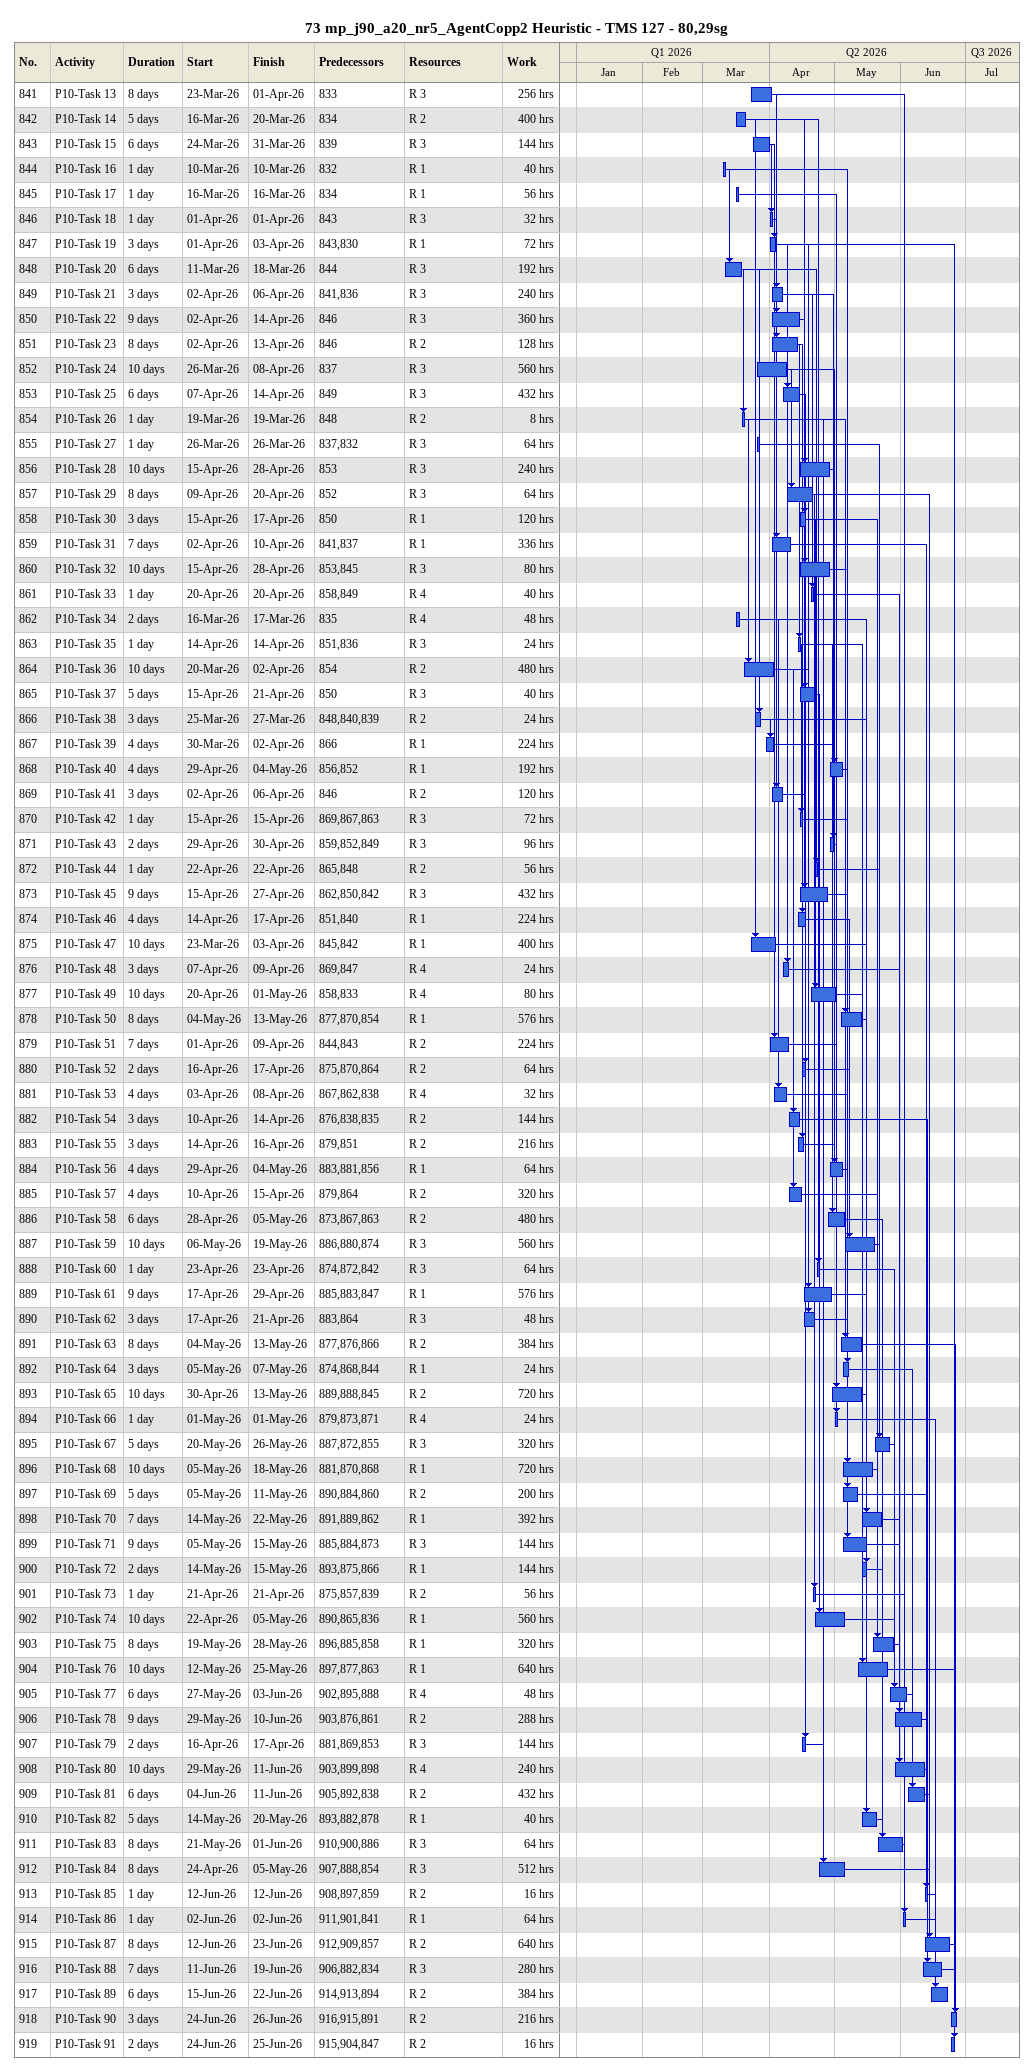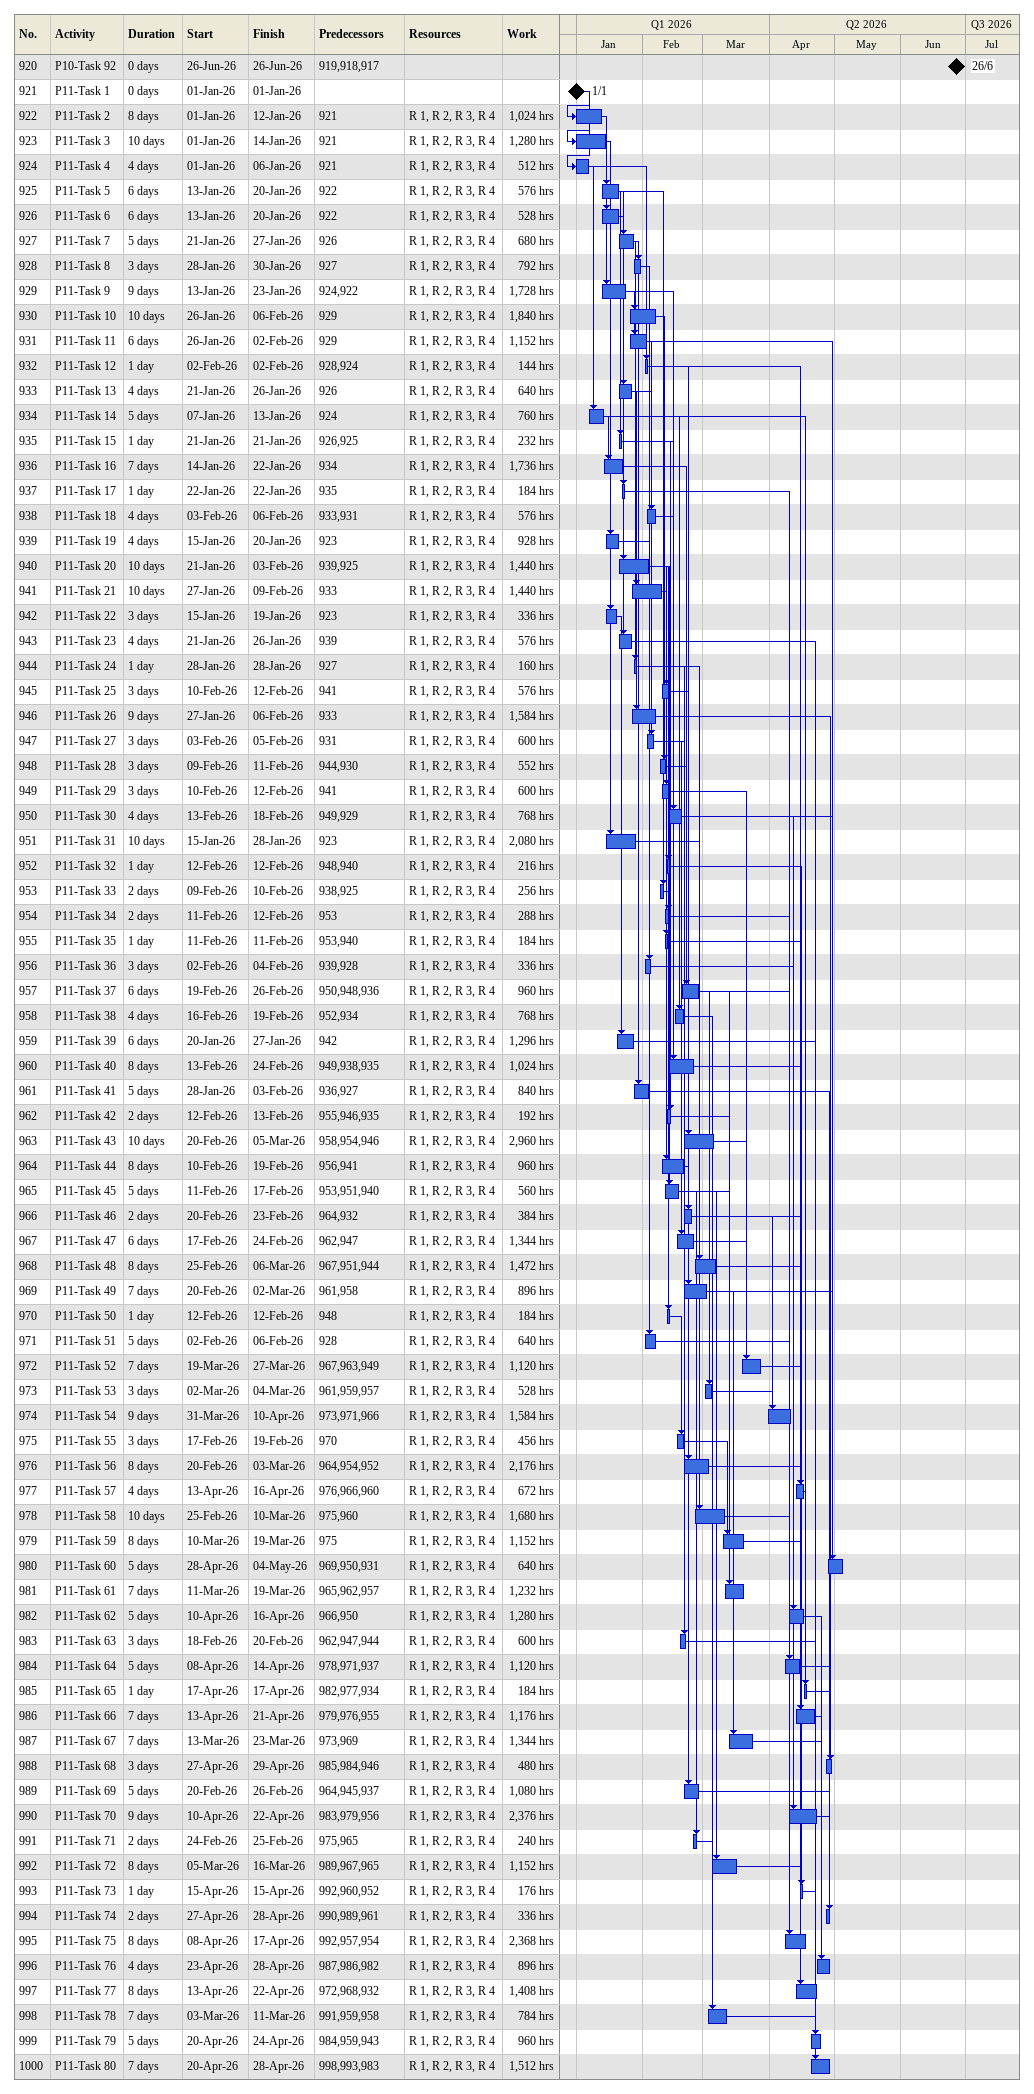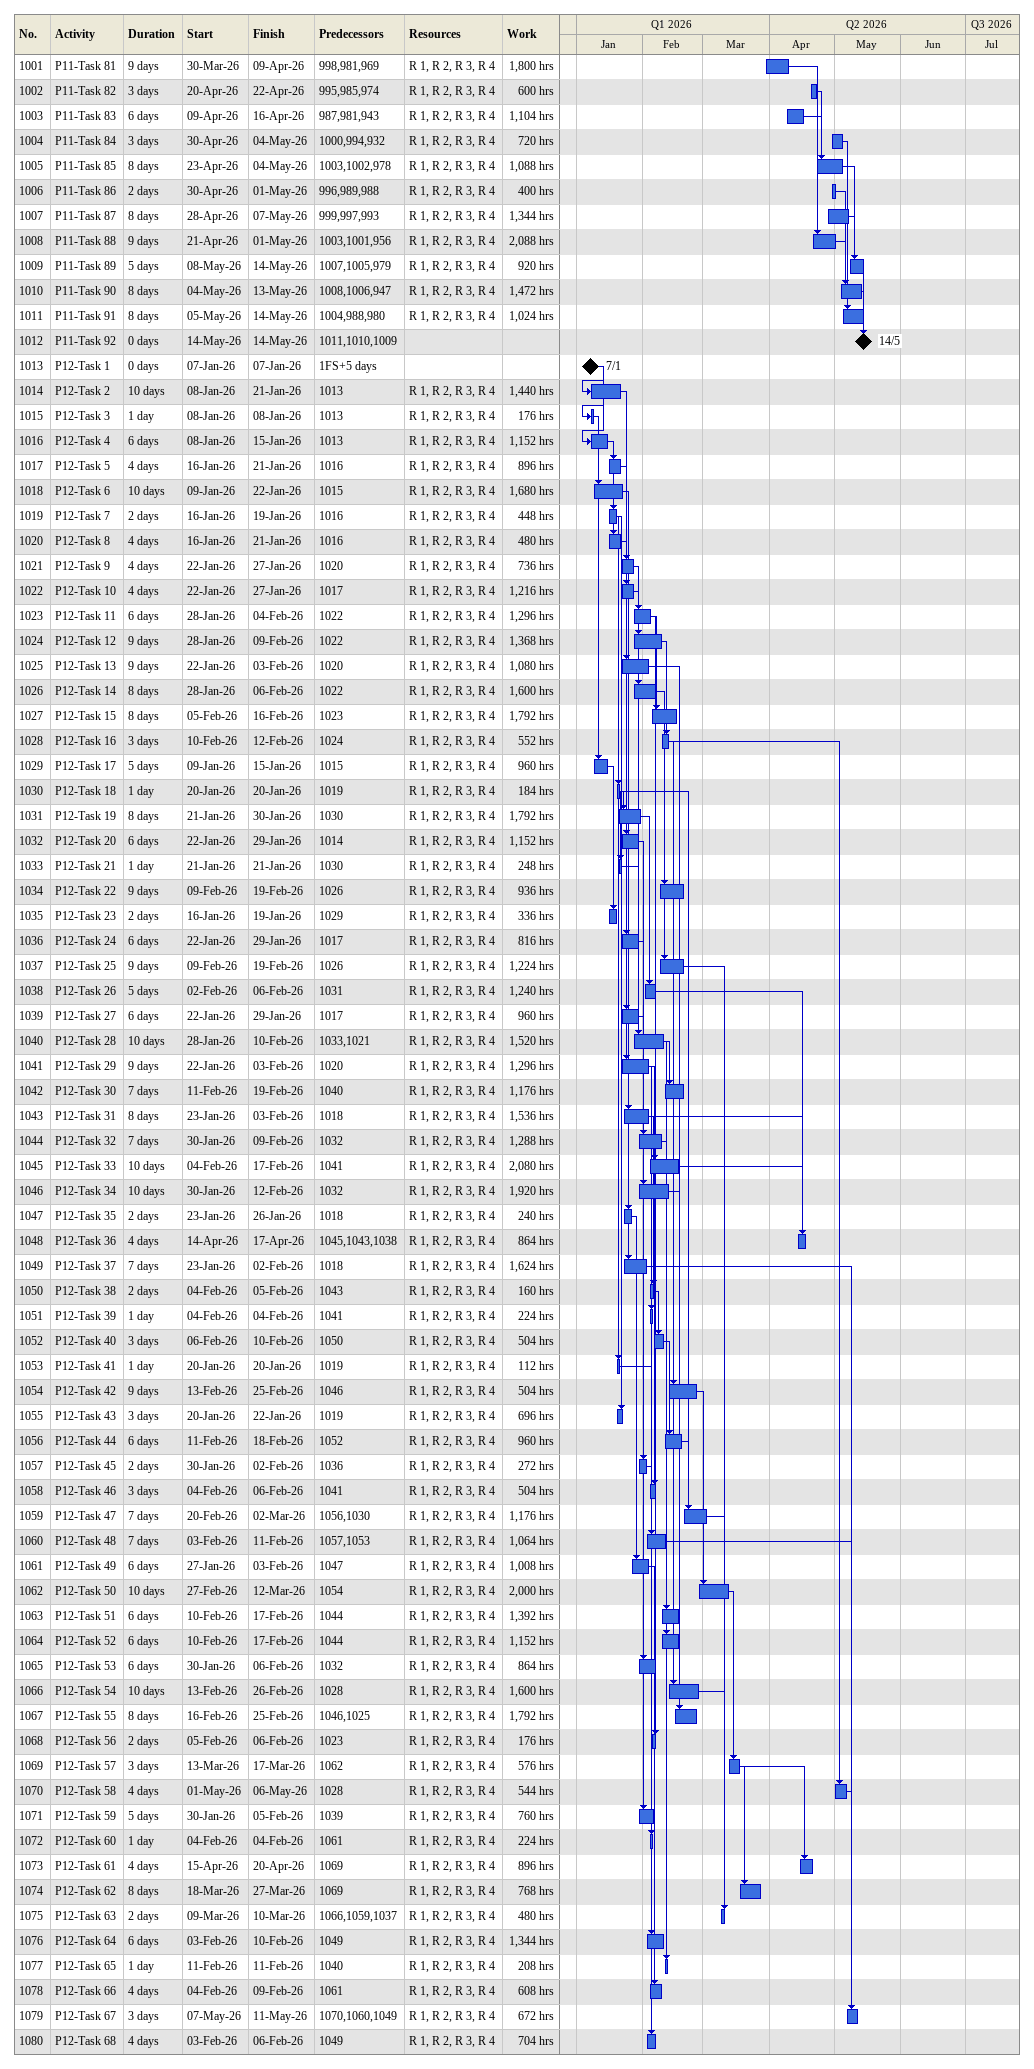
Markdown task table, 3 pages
73 mp_j90_a20_nr5_AgentCopp2 Heuristic - TMS 127 - 80,29sg

| ID | Task | Duration | Start | Finish | Predecessors | Resources | Work (h) |
|---|---|---|---|---|---|---|---|
| 841 | P10-Task 13 | 8d | 2026-03-23 | 2026-04-01 | 833 | R 3 | 256 |
| 842 | P10-Task 14 | 5d | 2026-03-16 | 2026-03-20 | 834 | R 2 | 400 |
| 843 | P10-Task 15 | 6d | 2026-03-24 | 2026-03-31 | 839 | R 3 | 144 |
| 844 | P10-Task 16 | 1d | 2026-03-10 | 2026-03-10 | 832 | R 1 | 40 |
| 845 | P10-Task 17 | 1d | 2026-03-16 | 2026-03-16 | 834 | R 1 | 56 |
| 846 | P10-Task 18 | 1d | 2026-04-01 | 2026-04-01 | 843 | R 3 | 32 |
| 847 | P10-Task 19 | 3d | 2026-04-01 | 2026-04-03 | 843, 830 | R 1 | 72 |
| 848 | P10-Task 20 | 6d | 2026-03-11 | 2026-03-18 | 844 | R 3 | 192 |
| 849 | P10-Task 21 | 3d | 2026-04-02 | 2026-04-06 | 841, 836 | R 3 | 240 |
| 850 | P10-Task 22 | 9d | 2026-04-02 | 2026-04-14 | 846 | R 3 | 360 |
| 851 | P10-Task 23 | 8d | 2026-04-02 | 2026-04-13 | 846 | R 2 | 128 |
| 852 | P10-Task 24 | 10d | 2026-03-26 | 2026-04-08 | 837 | R 3 | 560 |
| 853 | P10-Task 25 | 6d | 2026-04-07 | 2026-04-14 | 849 | R 3 | 432 |
| 854 | P10-Task 26 | 1d | 2026-03-19 | 2026-03-19 | 848 | R 2 | 8 |
| 855 | P10-Task 27 | 1d | 2026-03-26 | 2026-03-26 | 837, 832 | R 3 | 64 |
| 856 | P10-Task 28 | 10d | 2026-04-15 | 2026-04-28 | 853 | R 3 | 240 |
| 857 | P10-Task 29 | 8d | 2026-04-09 | 2026-04-20 | 852 | R 3 | 64 |
| 858 | P10-Task 30 | 3d | 2026-04-15 | 2026-04-17 | 850 | R 1 | 120 |
| 859 | P10-Task 31 | 7d | 2026-04-02 | 2026-04-10 | 841, 837 | R 1 | 336 |
| 860 | P10-Task 32 | 10d | 2026-04-15 | 2026-04-28 | 853, 845 | R 3 | 80 |
| 861 | P10-Task 33 | 1d | 2026-04-20 | 2026-04-20 | 858, 849 | R 4 | 40 |
| 862 | P10-Task 34 | 2d | 2026-03-16 | 2026-03-17 | 835 | R 4 | 48 |
| 863 | P10-Task 35 | 1d | 2026-04-14 | 2026-04-14 | 851, 836 | R 3 | 24 |
| 864 | P10-Task 36 | 10d | 2026-03-20 | 2026-04-02 | 854 | R 2 | 480 |
| 865 | P10-Task 37 | 5d | 2026-04-15 | 2026-04-21 | 850 | R 3 | 40 |
| 866 | P10-Task 38 | 3d | 2026-03-25 | 2026-03-27 | 848, 840, 839 | R 2 | 24 |
| 867 | P10-Task 39 | 4d | 2026-03-30 | 2026-04-02 | 866 | R 1 | 224 |
| 868 | P10-Task 40 | 4d | 2026-04-29 | 2026-05-04 | 856, 852 | R 1 | 192 |
| 869 | P10-Task 41 | 3d | 2026-04-02 | 2026-04-06 | 846 | R 2 | 120 |
| 870 | P10-Task 42 | 1d | 2026-04-15 | 2026-04-15 | 869, 867, 863 | R 3 | 72 |
| 871 | P10-Task 43 | 2d | 2026-04-29 | 2026-04-30 | 859, 852, 849 | R 3 | 96 |
| 872 | P10-Task 44 | 1d | 2026-04-22 | 2026-04-22 | 865, 848 | R 2 | 56 |
| 873 | P10-Task 45 | 9d | 2026-04-15 | 2026-04-27 | 862, 850, 842 | R 3 | 432 |
| 874 | P10-Task 46 | 4d | 2026-04-14 | 2026-04-17 | 851, 840 | R 1 | 224 |
| 875 | P10-Task 47 | 10d | 2026-03-23 | 2026-04-03 | 845, 842 | R 1 | 400 |
| 876 | P10-Task 48 | 3d | 2026-04-07 | 2026-04-09 | 869, 847 | R 4 | 24 |
| 877 | P10-Task 49 | 10d | 2026-04-20 | 2026-05-01 | 858, 833 | R 4 | 80 |
| 878 | P10-Task 50 | 8d | 2026-05-04 | 2026-05-13 | 877, 870, 854 | R 1 | 576 |
| 879 | P10-Task 51 | 7d | 2026-04-01 | 2026-04-09 | 844, 843 | R 2 | 224 |
| 880 | P10-Task 52 | 2d | 2026-04-16 | 2026-04-17 | 875, 870, 864 | R 2 | 64 |
| 881 | P10-Task 53 | 4d | 2026-04-03 | 2026-04-08 | 867, 862, 838 | R 4 | 32 |
| 882 | P10-Task 54 | 3d | 2026-04-10 | 2026-04-14 | 876, 838, 835 | R 2 | 144 |
| 883 | P10-Task 55 | 3d | 2026-04-14 | 2026-04-16 | 879, 851 | R 2 | 216 |
| 884 | P10-Task 56 | 4d | 2026-04-29 | 2026-05-04 | 883, 881, 856 | R 1 | 64 |
| 885 | P10-Task 57 | 4d | 2026-04-10 | 2026-04-15 | 879, 864 | R 2 | 320 |
| 886 | P10-Task 58 | 6d | 2026-04-28 | 2026-05-05 | 873, 867, 863 | R 2 | 480 |
| 887 | P10-Task 59 | 10d | 2026-05-06 | 2026-05-19 | 886, 880, 874 | R 3 | 560 |
| 888 | P10-Task 60 | 1d | 2026-04-23 | 2026-04-23 | 874, 872, 842 | R 3 | 64 |
| 889 | P10-Task 61 | 9d | 2026-04-17 | 2026-04-29 | 885, 883, 847 | R 1 | 576 |
| 890 | P10-Task 62 | 3d | 2026-04-17 | 2026-04-21 | 883, 864 | R 3 | 48 |
| 891 | P10-Task 63 | 8d | 2026-05-04 | 2026-05-13 | 877, 876, 866 | R 2 | 384 |
| 892 | P10-Task 64 | 3d | 2026-05-05 | 2026-05-07 | 874, 868, 844 | R 1 | 24 |
| 893 | P10-Task 65 | 10d | 2026-04-30 | 2026-05-13 | 889, 888, 845 | R 2 | 720 |
| 894 | P10-Task 66 | 1d | 2026-05-01 | 2026-05-01 | 879, 873, 871 | R 4 | 24 |
| 895 | P10-Task 67 | 5d | 2026-05-20 | 2026-05-26 | 887, 872, 855 | R 3 | 320 |
| 896 | P10-Task 68 | 10d | 2026-05-05 | 2026-05-18 | 881, 870, 868 | R 1 | 720 |
| 897 | P10-Task 69 | 5d | 2026-05-05 | 2026-05-11 | 890, 884, 860 | R 2 | 200 |
| 898 | P10-Task 70 | 7d | 2026-05-14 | 2026-05-22 | 891, 889, 862 | R 1 | 392 |
| 899 | P10-Task 71 | 9d | 2026-05-05 | 2026-05-15 | 885, 884, 873 | R 3 | 144 |
| 900 | P10-Task 72 | 2d | 2026-05-14 | 2026-05-15 | 893, 875, 866 | R 1 | 144 |
| 901 | P10-Task 73 | 1d | 2026-04-21 | 2026-04-21 | 875, 857, 839 | R 2 | 56 |
| 902 | P10-Task 74 | 10d | 2026-04-22 | 2026-05-05 | 890, 865, 836 | R 1 | 560 |
| 903 | P10-Task 75 | 8d | 2026-05-19 | 2026-05-28 | 896, 885, 858 | R 1 | 320 |
| 904 | P10-Task 76 | 10d | 2026-05-12 | 2026-05-25 | 897, 877, 863 | R 1 | 640 |
| 905 | P10-Task 77 | 6d | 2026-05-27 | 2026-06-03 | 902, 895, 888 | R 4 | 48 |
| 906 | P10-Task 78 | 9d | 2026-05-29 | 2026-06-10 | 903, 876, 861 | R 2 | 288 |
| 907 | P10-Task 79 | 2d | 2026-04-16 | 2026-04-17 | 881, 869, 853 | R 3 | 144 |
| 908 | P10-Task 80 | 10d | 2026-05-29 | 2026-06-11 | 903, 899, 898 | R 4 | 240 |
| 909 | P10-Task 81 | 6d | 2026-06-04 | 2026-06-11 | 905, 892, 838 | R 2 | 432 |
| 910 | P10-Task 82 | 5d | 2026-05-14 | 2026-05-20 | 893, 882, 878 | R 1 | 40 |
| 911 | P10-Task 83 | 8d | 2026-05-21 | 2026-06-01 | 910, 900, 886 | R 3 | 64 |
| 912 | P10-Task 84 | 8d | 2026-04-24 | 2026-05-05 | 907, 888, 854 | R 3 | 512 |
| 913 | P10-Task 85 | 1d | 2026-06-12 | 2026-06-12 | 908, 897, 859 | R 2 | 16 |
| 914 | P10-Task 86 | 1d | 2026-06-02 | 2026-06-02 | 911, 901, 841 | R 1 | 64 |
| 915 | P10-Task 87 | 8d | 2026-06-12 | 2026-06-23 | 912, 909, 857 | R 2 | 640 |
| 916 | P10-Task 88 | 7d | 2026-06-11 | 2026-06-19 | 906, 882, 834 | R 3 | 280 |
| 917 | P10-Task 89 | 6d | 2026-06-15 | 2026-06-22 | 914, 913, 894 | R 2 | 384 |
| 918 | P10-Task 90 | 3d | 2026-06-24 | 2026-06-26 | 916, 915, 891 | R 2 | 216 |
| 919 | P10-Task 91 | 2d | 2026-06-24 | 2026-06-25 | 915, 904, 847 | R 2 | 16 |
| 920 | P10-Task 92 | 0d | 2026-06-26 | 2026-06-26 | 919, 918, 917 |  |  |
| 921 | P11-Task 1 | 0d | 2026-01-01 | 2026-01-01 |  |  |  |
| 922 | P11-Task 2 | 8d | 2026-01-01 | 2026-01-12 | 921 | R 1, R 2, R 3, R 4 | 1024 |
| 923 | P11-Task 3 | 10d | 2026-01-01 | 2026-01-14 | 921 | R 1, R 2, R 3, R 4 | 1280 |
| 924 | P11-Task 4 | 4d | 2026-01-01 | 2026-01-06 | 921 | R 1, R 2, R 3, R 4 | 512 |
| 925 | P11-Task 5 | 6d | 2026-01-13 | 2026-01-20 | 922 | R 1, R 2, R 3, R 4 | 576 |
| 926 | P11-Task 6 | 6d | 2026-01-13 | 2026-01-20 | 922 | R 1, R 2, R 3, R 4 | 528 |
| 927 | P11-Task 7 | 5d | 2026-01-21 | 2026-01-27 | 926 | R 1, R 2, R 3, R 4 | 680 |
| 928 | P11-Task 8 | 3d | 2026-01-28 | 2026-01-30 | 927 | R 1, R 2, R 3, R 4 | 792 |
| 929 | P11-Task 9 | 9d | 2026-01-13 | 2026-01-23 | 924, 922 | R 1, R 2, R 3, R 4 | 1728 |
| 930 | P11-Task 10 | 10d | 2026-01-26 | 2026-02-06 | 929 | R 1, R 2, R 3, R 4 | 1840 |
| 931 | P11-Task 11 | 6d | 2026-01-26 | 2026-02-02 | 929 | R 1, R 2, R 3, R 4 | 1152 |
| 932 | P11-Task 12 | 1d | 2026-02-02 | 2026-02-02 | 928, 924 | R 1, R 2, R 3, R 4 | 144 |
| 933 | P11-Task 13 | 4d | 2026-01-21 | 2026-01-26 | 926 | R 1, R 2, R 3, R 4 | 640 |
| 934 | P11-Task 14 | 5d | 2026-01-07 | 2026-01-13 | 924 | R 1, R 2, R 3, R 4 | 760 |
| 935 | P11-Task 15 | 1d | 2026-01-21 | 2026-01-21 | 926, 925 | R 1, R 2, R 3, R 4 | 232 |
| 936 | P11-Task 16 | 7d | 2026-01-14 | 2026-01-22 | 934 | R 1, R 2, R 3, R 4 | 1736 |
| 937 | P11-Task 17 | 1d | 2026-01-22 | 2026-01-22 | 935 | R 1, R 2, R 3, R 4 | 184 |
| 938 | P11-Task 18 | 4d | 2026-02-03 | 2026-02-06 | 933, 931 | R 1, R 2, R 3, R 4 | 576 |
| 939 | P11-Task 19 | 4d | 2026-01-15 | 2026-01-20 | 923 | R 1, R 2, R 3, R 4 | 928 |
| 940 | P11-Task 20 | 10d | 2026-01-21 | 2026-02-03 | 939, 925 | R 1, R 2, R 3, R 4 | 1440 |
| 941 | P11-Task 21 | 10d | 2026-01-27 | 2026-02-09 | 933 | R 1, R 2, R 3, R 4 | 1440 |
| 942 | P11-Task 22 | 3d | 2026-01-15 | 2026-01-19 | 923 | R 1, R 2, R 3, R 4 | 336 |
| 943 | P11-Task 23 | 4d | 2026-01-21 | 2026-01-26 | 939 | R 1, R 2, R 3, R 4 | 576 |
| 944 | P11-Task 24 | 1d | 2026-01-28 | 2026-01-28 | 927 | R 1, R 2, R 3, R 4 | 160 |
| 945 | P11-Task 25 | 3d | 2026-02-10 | 2026-02-12 | 941 | R 1, R 2, R 3, R 4 | 576 |
| 946 | P11-Task 26 | 9d | 2026-01-27 | 2026-02-06 | 933 | R 1, R 2, R 3, R 4 | 1584 |
| 947 | P11-Task 27 | 3d | 2026-02-03 | 2026-02-05 | 931 | R 1, R 2, R 3, R 4 | 600 |
| 948 | P11-Task 28 | 3d | 2026-02-09 | 2026-02-11 | 944, 930 | R 1, R 2, R 3, R 4 | 552 |
| 949 | P11-Task 29 | 3d | 2026-02-10 | 2026-02-12 | 941 | R 1, R 2, R 3, R 4 | 600 |
| 950 | P11-Task 30 | 4d | 2026-02-13 | 2026-02-18 | 949, 929 | R 1, R 2, R 3, R 4 | 768 |
| 951 | P11-Task 31 | 10d | 2026-01-15 | 2026-01-28 | 923 | R 1, R 2, R 3, R 4 | 2080 |
| 952 | P11-Task 32 | 1d | 2026-02-12 | 2026-02-12 | 948, 940 | R 1, R 2, R 3, R 4 | 216 |
| 953 | P11-Task 33 | 2d | 2026-02-09 | 2026-02-10 | 938, 925 | R 1, R 2, R 3, R 4 | 256 |
| 954 | P11-Task 34 | 2d | 2026-02-11 | 2026-02-12 | 953 | R 1, R 2, R 3, R 4 | 288 |
| 955 | P11-Task 35 | 1d | 2026-02-11 | 2026-02-11 | 953, 940 | R 1, R 2, R 3, R 4 | 184 |
| 956 | P11-Task 36 | 3d | 2026-02-02 | 2026-02-04 | 939, 928 | R 1, R 2, R 3, R 4 | 336 |
| 957 | P11-Task 37 | 6d | 2026-02-19 | 2026-02-26 | 950, 948, 936 | R 1, R 2, R 3, R 4 | 960 |
| 958 | P11-Task 38 | 4d | 2026-02-16 | 2026-02-19 | 952, 934 | R 1, R 2, R 3, R 4 | 768 |
| 959 | P11-Task 39 | 6d | 2026-01-20 | 2026-01-27 | 942 | R 1, R 2, R 3, R 4 | 1296 |
| 960 | P11-Task 40 | 8d | 2026-02-13 | 2026-02-24 | 949, 938, 935 | R 1, R 2, R 3, R 4 | 1024 |
| 961 | P11-Task 41 | 5d | 2026-01-28 | 2026-02-03 | 936, 927 | R 1, R 2, R 3, R 4 | 840 |
| 962 | P11-Task 42 | 2d | 2026-02-12 | 2026-02-13 | 955, 946, 935 | R 1, R 2, R 3, R 4 | 192 |
| 963 | P11-Task 43 | 10d | 2026-02-20 | 2026-03-05 | 958, 954, 946 | R 1, R 2, R 3, R 4 | 2960 |
| 964 | P11-Task 44 | 8d | 2026-02-10 | 2026-02-19 | 956, 941 | R 1, R 2, R 3, R 4 | 960 |
| 965 | P11-Task 45 | 5d | 2026-02-11 | 2026-02-17 | 953, 951, 940 | R 1, R 2, R 3, R 4 | 560 |
| 966 | P11-Task 46 | 2d | 2026-02-20 | 2026-02-23 | 964, 932 | R 1, R 2, R 3, R 4 | 384 |
| 967 | P11-Task 47 | 6d | 2026-02-17 | 2026-02-24 | 962, 947 | R 1, R 2, R 3, R 4 | 1344 |
| 968 | P11-Task 48 | 8d | 2026-02-25 | 2026-03-06 | 967, 951, 944 | R 1, R 2, R 3, R 4 | 1472 |
| 969 | P11-Task 49 | 7d | 2026-02-20 | 2026-03-02 | 961, 958 | R 1, R 2, R 3, R 4 | 896 |
| 970 | P11-Task 50 | 1d | 2026-02-12 | 2026-02-12 | 948 | R 1, R 2, R 3, R 4 | 184 |
| 971 | P11-Task 51 | 5d | 2026-02-02 | 2026-02-06 | 928 | R 1, R 2, R 3, R 4 | 640 |
| 972 | P11-Task 52 | 7d | 2026-03-19 | 2026-03-27 | 967, 963, 949 | R 1, R 2, R 3, R 4 | 1120 |
| 973 | P11-Task 53 | 3d | 2026-03-02 | 2026-03-04 | 961, 959, 957 | R 1, R 2, R 3, R 4 | 528 |
| 974 | P11-Task 54 | 9d | 2026-03-31 | 2026-04-10 | 973, 971, 966 | R 1, R 2, R 3, R 4 | 1584 |
| 975 | P11-Task 55 | 3d | 2026-02-17 | 2026-02-19 | 970 | R 1, R 2, R 3, R 4 | 456 |
| 976 | P11-Task 56 | 8d | 2026-02-20 | 2026-03-03 | 964, 954, 952 | R 1, R 2, R 3, R 4 | 2176 |
| 977 | P11-Task 57 | 4d | 2026-04-13 | 2026-04-16 | 976, 966, 960 | R 1, R 2, R 3, R 4 | 672 |
| 978 | P11-Task 58 | 10d | 2026-02-25 | 2026-03-10 | 975, 960 | R 1, R 2, R 3, R 4 | 1680 |
| 979 | P11-Task 59 | 8d | 2026-03-10 | 2026-03-19 | 975 | R 1, R 2, R 3, R 4 | 1152 |
| 980 | P11-Task 60 | 5d | 2026-04-28 | 2026-05-04 | 969, 950, 931 | R 1, R 2, R 3, R 4 | 640 |
| 981 | P11-Task 61 | 7d | 2026-03-11 | 2026-03-19 | 965, 962, 957 | R 1, R 2, R 3, R 4 | 1232 |
| 982 | P11-Task 62 | 5d | 2026-04-10 | 2026-04-16 | 966, 950 | R 1, R 2, R 3, R 4 | 1280 |
| 983 | P11-Task 63 | 3d | 2026-02-18 | 2026-02-20 | 962, 947, 944 | R 1, R 2, R 3, R 4 | 600 |
| 984 | P11-Task 64 | 5d | 2026-04-08 | 2026-04-14 | 978, 971, 937 | R 1, R 2, R 3, R 4 | 1120 |
| 985 | P11-Task 65 | 1d | 2026-04-17 | 2026-04-17 | 982, 977, 934 | R 1, R 2, R 3, R 4 | 184 |
| 986 | P11-Task 66 | 7d | 2026-04-13 | 2026-04-21 | 979, 976, 955 | R 1, R 2, R 3, R 4 | 1176 |
| 987 | P11-Task 67 | 7d | 2026-03-13 | 2026-03-23 | 973, 969 | R 1, R 2, R 3, R 4 | 1344 |
| 988 | P11-Task 68 | 3d | 2026-04-27 | 2026-04-29 | 985, 984, 946 | R 1, R 2, R 3, R 4 | 480 |
| 989 | P11-Task 69 | 5d | 2026-02-20 | 2026-02-26 | 964, 945, 937 | R 1, R 2, R 3, R 4 | 1080 |
| 990 | P11-Task 70 | 9d | 2026-04-10 | 2026-04-22 | 983, 979, 956 | R 1, R 2, R 3, R 4 | 2376 |
| 991 | P11-Task 71 | 2d | 2026-02-24 | 2026-02-25 | 975, 965 | R 1, R 2, R 3, R 4 | 240 |
| 992 | P11-Task 72 | 8d | 2026-03-05 | 2026-03-16 | 989, 967, 965 | R 1, R 2, R 3, R 4 | 1152 |
| 993 | P11-Task 73 | 1d | 2026-04-15 | 2026-04-15 | 992, 960, 952 | R 1, R 2, R 3, R 4 | 176 |
| 994 | P11-Task 74 | 2d | 2026-04-27 | 2026-04-28 | 990, 989, 961 | R 1, R 2, R 3, R 4 | 336 |
| 995 | P11-Task 75 | 8d | 2026-04-08 | 2026-04-17 | 992, 957, 954 | R 1, R 2, R 3, R 4 | 2368 |
| 996 | P11-Task 76 | 4d | 2026-04-23 | 2026-04-28 | 987, 986, 982 | R 1, R 2, R 3, R 4 | 896 |
| 997 | P11-Task 77 | 8d | 2026-04-13 | 2026-04-22 | 972, 968, 932 | R 1, R 2, R 3, R 4 | 1408 |
| 998 | P11-Task 78 | 7d | 2026-03-03 | 2026-03-11 | 991, 959, 958 | R 1, R 2, R 3, R 4 | 784 |
| 999 | P11-Task 79 | 5d | 2026-04-20 | 2026-04-24 | 984, 959, 943 | R 1, R 2, R 3, R 4 | 960 |
| 1000 | P11-Task 80 | 7d | 2026-04-20 | 2026-04-28 | 998, 993, 983 | R 1, R 2, R 3, R 4 | 1512 |
| 1001 | P11-Task 81 | 9d | 2026-03-30 | 2026-04-09 | 998, 981, 969 | R 1, R 2, R 3, R 4 | 1800 |
| 1002 | P11-Task 82 | 3d | 2026-04-20 | 2026-04-22 | 995, 985, 974 | R 1, R 2, R 3, R 4 | 600 |
| 1003 | P11-Task 83 | 6d | 2026-04-09 | 2026-04-16 | 987, 981, 943 | R 1, R 2, R 3, R 4 | 1104 |
| 1004 | P11-Task 84 | 3d | 2026-04-30 | 2026-05-04 | 1000, 994, 932 | R 1, R 2, R 3, R 4 | 720 |
| 1005 | P11-Task 85 | 8d | 2026-04-23 | 2026-05-04 | 1003, 1002, 978 | R 1, R 2, R 3, R 4 | 1088 |
| 1006 | P11-Task 86 | 2d | 2026-04-30 | 2026-05-01 | 996, 989, 988 | R 1, R 2, R 3, R 4 | 400 |
| 1007 | P11-Task 87 | 8d | 2026-04-28 | 2026-05-07 | 999, 997, 993 | R 1, R 2, R 3, R 4 | 1344 |
| 1008 | P11-Task 88 | 9d | 2026-04-21 | 2026-05-01 | 1003, 1001, 956 | R 1, R 2, R 3, R 4 | 2088 |
| 1009 | P11-Task 89 | 5d | 2026-05-08 | 2026-05-14 | 1007, 1005, 979 | R 1, R 2, R 3, R 4 | 920 |
| 1010 | P11-Task 90 | 8d | 2026-05-04 | 2026-05-13 | 1008, 1006, 947 | R 1, R 2, R 3, R 4 | 1472 |
| 1011 | P11-Task 91 | 8d | 2026-05-05 | 2026-05-14 | 1004, 988, 980 | R 1, R 2, R 3, R 4 | 1024 |
| 1012 | P11-Task 92 | 0d | 2026-05-14 | 2026-05-14 | 1011, 1010, 1009 |  |  |
| 1013 | P12-Task 1 | 0d | 2026-01-07 | 2026-01-07 | 1FS+5d |  |  |
| 1014 | P12-Task 2 | 10d | 2026-01-08 | 2026-01-21 | 1013 | R 1, R 2, R 3, R 4 | 1440 |
| 1015 | P12-Task 3 | 1d | 2026-01-08 | 2026-01-08 | 1013 | R 1, R 2, R 3, R 4 | 176 |
| 1016 | P12-Task 4 | 6d | 2026-01-08 | 2026-01-15 | 1013 | R 1, R 2, R 3, R 4 | 1152 |
| 1017 | P12-Task 5 | 4d | 2026-01-16 | 2026-01-21 | 1016 | R 1, R 2, R 3, R 4 | 896 |
| 1018 | P12-Task 6 | 10d | 2026-01-09 | 2026-01-22 | 1015 | R 1, R 2, R 3, R 4 | 1680 |
| 1019 | P12-Task 7 | 2d | 2026-01-16 | 2026-01-19 | 1016 | R 1, R 2, R 3, R 4 | 448 |
| 1020 | P12-Task 8 | 4d | 2026-01-16 | 2026-01-21 | 1016 | R 1, R 2, R 3, R 4 | 480 |
| 1021 | P12-Task 9 | 4d | 2026-01-22 | 2026-01-27 | 1020 | R 1, R 2, R 3, R 4 | 736 |
| 1022 | P12-Task 10 | 4d | 2026-01-22 | 2026-01-27 | 1017 | R 1, R 2, R 3, R 4 | 1216 |
| 1023 | P12-Task 11 | 6d | 2026-01-28 | 2026-02-04 | 1022 | R 1, R 2, R 3, R 4 | 1296 |
| 1024 | P12-Task 12 | 9d | 2026-01-28 | 2026-02-09 | 1022 | R 1, R 2, R 3, R 4 | 1368 |
| 1025 | P12-Task 13 | 9d | 2026-01-22 | 2026-02-03 | 1020 | R 1, R 2, R 3, R 4 | 1080 |
| 1026 | P12-Task 14 | 8d | 2026-01-28 | 2026-02-06 | 1022 | R 1, R 2, R 3, R 4 | 1600 |
| 1027 | P12-Task 15 | 8d | 2026-02-05 | 2026-02-16 | 1023 | R 1, R 2, R 3, R 4 | 1792 |
| 1028 | P12-Task 16 | 3d | 2026-02-10 | 2026-02-12 | 1024 | R 1, R 2, R 3, R 4 | 552 |
| 1029 | P12-Task 17 | 5d | 2026-01-09 | 2026-01-15 | 1015 | R 1, R 2, R 3, R 4 | 960 |
| 1030 | P12-Task 18 | 1d | 2026-01-20 | 2026-01-20 | 1019 | R 1, R 2, R 3, R 4 | 184 |
| 1031 | P12-Task 19 | 8d | 2026-01-21 | 2026-01-30 | 1030 | R 1, R 2, R 3, R 4 | 1792 |
| 1032 | P12-Task 20 | 6d | 2026-01-22 | 2026-01-29 | 1014 | R 1, R 2, R 3, R 4 | 1152 |
| 1033 | P12-Task 21 | 1d | 2026-01-21 | 2026-01-21 | 1030 | R 1, R 2, R 3, R 4 | 248 |
| 1034 | P12-Task 22 | 9d | 2026-02-09 | 2026-02-19 | 1026 | R 1, R 2, R 3, R 4 | 936 |
| 1035 | P12-Task 23 | 2d | 2026-01-16 | 2026-01-19 | 1029 | R 1, R 2, R 3, R 4 | 336 |
| 1036 | P12-Task 24 | 6d | 2026-01-22 | 2026-01-29 | 1017 | R 1, R 2, R 3, R 4 | 816 |
| 1037 | P12-Task 25 | 9d | 2026-02-09 | 2026-02-19 | 1026 | R 1, R 2, R 3, R 4 | 1224 |
| 1038 | P12-Task 26 | 5d | 2026-02-02 | 2026-02-06 | 1031 | R 1, R 2, R 3, R 4 | 1240 |
| 1039 | P12-Task 27 | 6d | 2026-01-22 | 2026-01-29 | 1017 | R 1, R 2, R 3, R 4 | 960 |
| 1040 | P12-Task 28 | 10d | 2026-01-28 | 2026-02-10 | 1033, 1021 | R 1, R 2, R 3, R 4 | 1520 |
| 1041 | P12-Task 29 | 9d | 2026-01-22 | 2026-02-03 | 1020 | R 1, R 2, R 3, R 4 | 1296 |
| 1042 | P12-Task 30 | 7d | 2026-02-11 | 2026-02-19 | 1040 | R 1, R 2, R 3, R 4 | 1176 |
| 1043 | P12-Task 31 | 8d | 2026-01-23 | 2026-02-03 | 1018 | R 1, R 2, R 3, R 4 | 1536 |
| 1044 | P12-Task 32 | 7d | 2026-01-30 | 2026-02-09 | 1032 | R 1, R 2, R 3, R 4 | 1288 |
| 1045 | P12-Task 33 | 10d | 2026-02-04 | 2026-02-17 | 1041 | R 1, R 2, R 3, R 4 | 2080 |
| 1046 | P12-Task 34 | 10d | 2026-01-30 | 2026-02-12 | 1032 | R 1, R 2, R 3, R 4 | 1920 |
| 1047 | P12-Task 35 | 2d | 2026-01-23 | 2026-01-26 | 1018 | R 1, R 2, R 3, R 4 | 240 |
| 1048 | P12-Task 36 | 4d | 2026-04-14 | 2026-04-17 | 1045, 1043, 1038 | R 1, R 2, R 3, R 4 | 864 |
| 1049 | P12-Task 37 | 7d | 2026-01-23 | 2026-02-02 | 1018 | R 1, R 2, R 3, R 4 | 1624 |
| 1050 | P12-Task 38 | 2d | 2026-02-04 | 2026-02-05 | 1043 | R 1, R 2, R 3, R 4 | 160 |
| 1051 | P12-Task 39 | 1d | 2026-02-04 | 2026-02-04 | 1041 | R 1, R 2, R 3, R 4 | 224 |
| 1052 | P12-Task 40 | 3d | 2026-02-06 | 2026-02-10 | 1050 | R 1, R 2, R 3, R 4 | 504 |
| 1053 | P12-Task 41 | 1d | 2026-01-20 | 2026-01-20 | 1019 | R 1, R 2, R 3, R 4 | 112 |
| 1054 | P12-Task 42 | 9d | 2026-02-13 | 2026-02-25 | 1046 | R 1, R 2, R 3, R 4 | 504 |
| 1055 | P12-Task 43 | 3d | 2026-01-20 | 2026-01-22 | 1019 | R 1, R 2, R 3, R 4 | 696 |
| 1056 | P12-Task 44 | 6d | 2026-02-11 | 2026-02-18 | 1052 | R 1, R 2, R 3, R 4 | 960 |
| 1057 | P12-Task 45 | 2d | 2026-01-30 | 2026-02-02 | 1036 | R 1, R 2, R 3, R 4 | 272 |
| 1058 | P12-Task 46 | 3d | 2026-02-04 | 2026-02-06 | 1041 | R 1, R 2, R 3, R 4 | 504 |
| 1059 | P12-Task 47 | 7d | 2026-02-20 | 2026-03-02 | 1056, 1030 | R 1, R 2, R 3, R 4 | 1176 |
| 1060 | P12-Task 48 | 7d | 2026-02-03 | 2026-02-11 | 1057, 1053 | R 1, R 2, R 3, R 4 | 1064 |
| 1061 | P12-Task 49 | 6d | 2026-01-27 | 2026-02-03 | 1047 | R 1, R 2, R 3, R 4 | 1008 |
| 1062 | P12-Task 50 | 10d | 2026-02-27 | 2026-03-12 | 1054 | R 1, R 2, R 3, R 4 | 2000 |
| 1063 | P12-Task 51 | 6d | 2026-02-10 | 2026-02-17 | 1044 | R 1, R 2, R 3, R 4 | 1392 |
| 1064 | P12-Task 52 | 6d | 2026-02-10 | 2026-02-17 | 1044 | R 1, R 2, R 3, R 4 | 1152 |
| 1065 | P12-Task 53 | 6d | 2026-01-30 | 2026-02-06 | 1032 | R 1, R 2, R 3, R 4 | 864 |
| 1066 | P12-Task 54 | 10d | 2026-02-13 | 2026-02-26 | 1028 | R 1, R 2, R 3, R 4 | 1600 |
| 1067 | P12-Task 55 | 8d | 2026-02-16 | 2026-02-25 | 1046, 1025 | R 1, R 2, R 3, R 4 | 1792 |
| 1068 | P12-Task 56 | 2d | 2026-02-05 | 2026-02-06 | 1023 | R 1, R 2, R 3, R 4 | 176 |
| 1069 | P12-Task 57 | 3d | 2026-03-13 | 2026-03-17 | 1062 | R 1, R 2, R 3, R 4 | 576 |
| 1070 | P12-Task 58 | 4d | 2026-05-01 | 2026-05-06 | 1028 | R 1, R 2, R 3, R 4 | 544 |
| 1071 | P12-Task 59 | 5d | 2026-01-30 | 2026-02-05 | 1039 | R 1, R 2, R 3, R 4 | 760 |
| 1072 | P12-Task 60 | 1d | 2026-02-04 | 2026-02-04 | 1061 | R 1, R 2, R 3, R 4 | 224 |
| 1073 | P12-Task 61 | 4d | 2026-04-15 | 2026-04-20 | 1069 | R 1, R 2, R 3, R 4 | 896 |
| 1074 | P12-Task 62 | 8d | 2026-03-18 | 2026-03-27 | 1069 | R 1, R 2, R 3, R 4 | 768 |
| 1075 | P12-Task 63 | 2d | 2026-03-09 | 2026-03-10 | 1066, 1059, 1037 | R 1, R 2, R 3, R 4 | 480 |
| 1076 | P12-Task 64 | 6d | 2026-02-03 | 2026-02-10 | 1049 | R 1, R 2, R 3, R 4 | 1344 |
| 1077 | P12-Task 65 | 1d | 2026-02-11 | 2026-02-11 | 1040 | R 1, R 2, R 3, R 4 | 208 |
| 1078 | P12-Task 66 | 4d | 2026-02-04 | 2026-02-09 | 1061 | R 1, R 2, R 3, R 4 | 608 |
| 1079 | P12-Task 67 | 3d | 2026-05-07 | 2026-05-11 | 1070, 1060, 1049 | R 1, R 2, R 3, R 4 | 672 |
| 1080 | P12-Task 68 | 4d | 2026-02-03 | 2026-02-06 | 1049 | R 1, R 2, R 3, R 4 | 704 |
